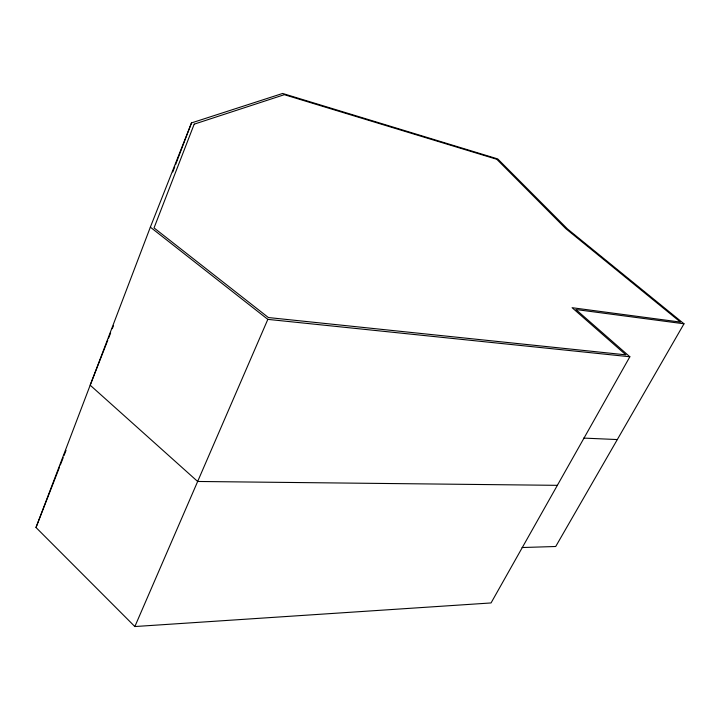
<?xml version="1.0" encoding="UTF-8"?>
<svg xmlns="http://www.w3.org/2000/svg" width="720" height="720" viewBox="0 0 720 720"><rect width="100%" height="100%" fill="white"/><g stroke="black" fill="none" stroke-linecap="round" stroke-linejoin="round"><path stroke-width="1.08" d="M684 323.793L575.883 309.519L629.856 356.76L491.049 602.946L134.856 626.544L36 527.499L150.354 227.151L191.502 122.913L282.618 93.456L497.709 158.922L567.63 229.086L684 323.793L555.714 546.498L522.081 547.533M172.791 171.981L174.78 166.761M175.581 164.673L191.502 122.913M36 527.499L59.544 467.064M60.354 464.976L63.198 457.686M64.008 455.598L66.033 450.387M107.784 340.218L90.18 385.191L197.658 481.473L557.361 485.334M108.603 338.13L110.655 332.901M112.284 328.716L113.517 325.575M134.856 626.544L267.831 319.374L629.856 356.76M583.713 438.093L617.319 439.56M150.354 227.151L267.831 319.374M194.193 124.155L154.044 227.907L268.398 317.547L625.905 354.852L572.103 307.701L680.49 322.101L565.785 228.645L496.8 159.291L284.346 94.689L194.193 124.155"/></g></svg>
